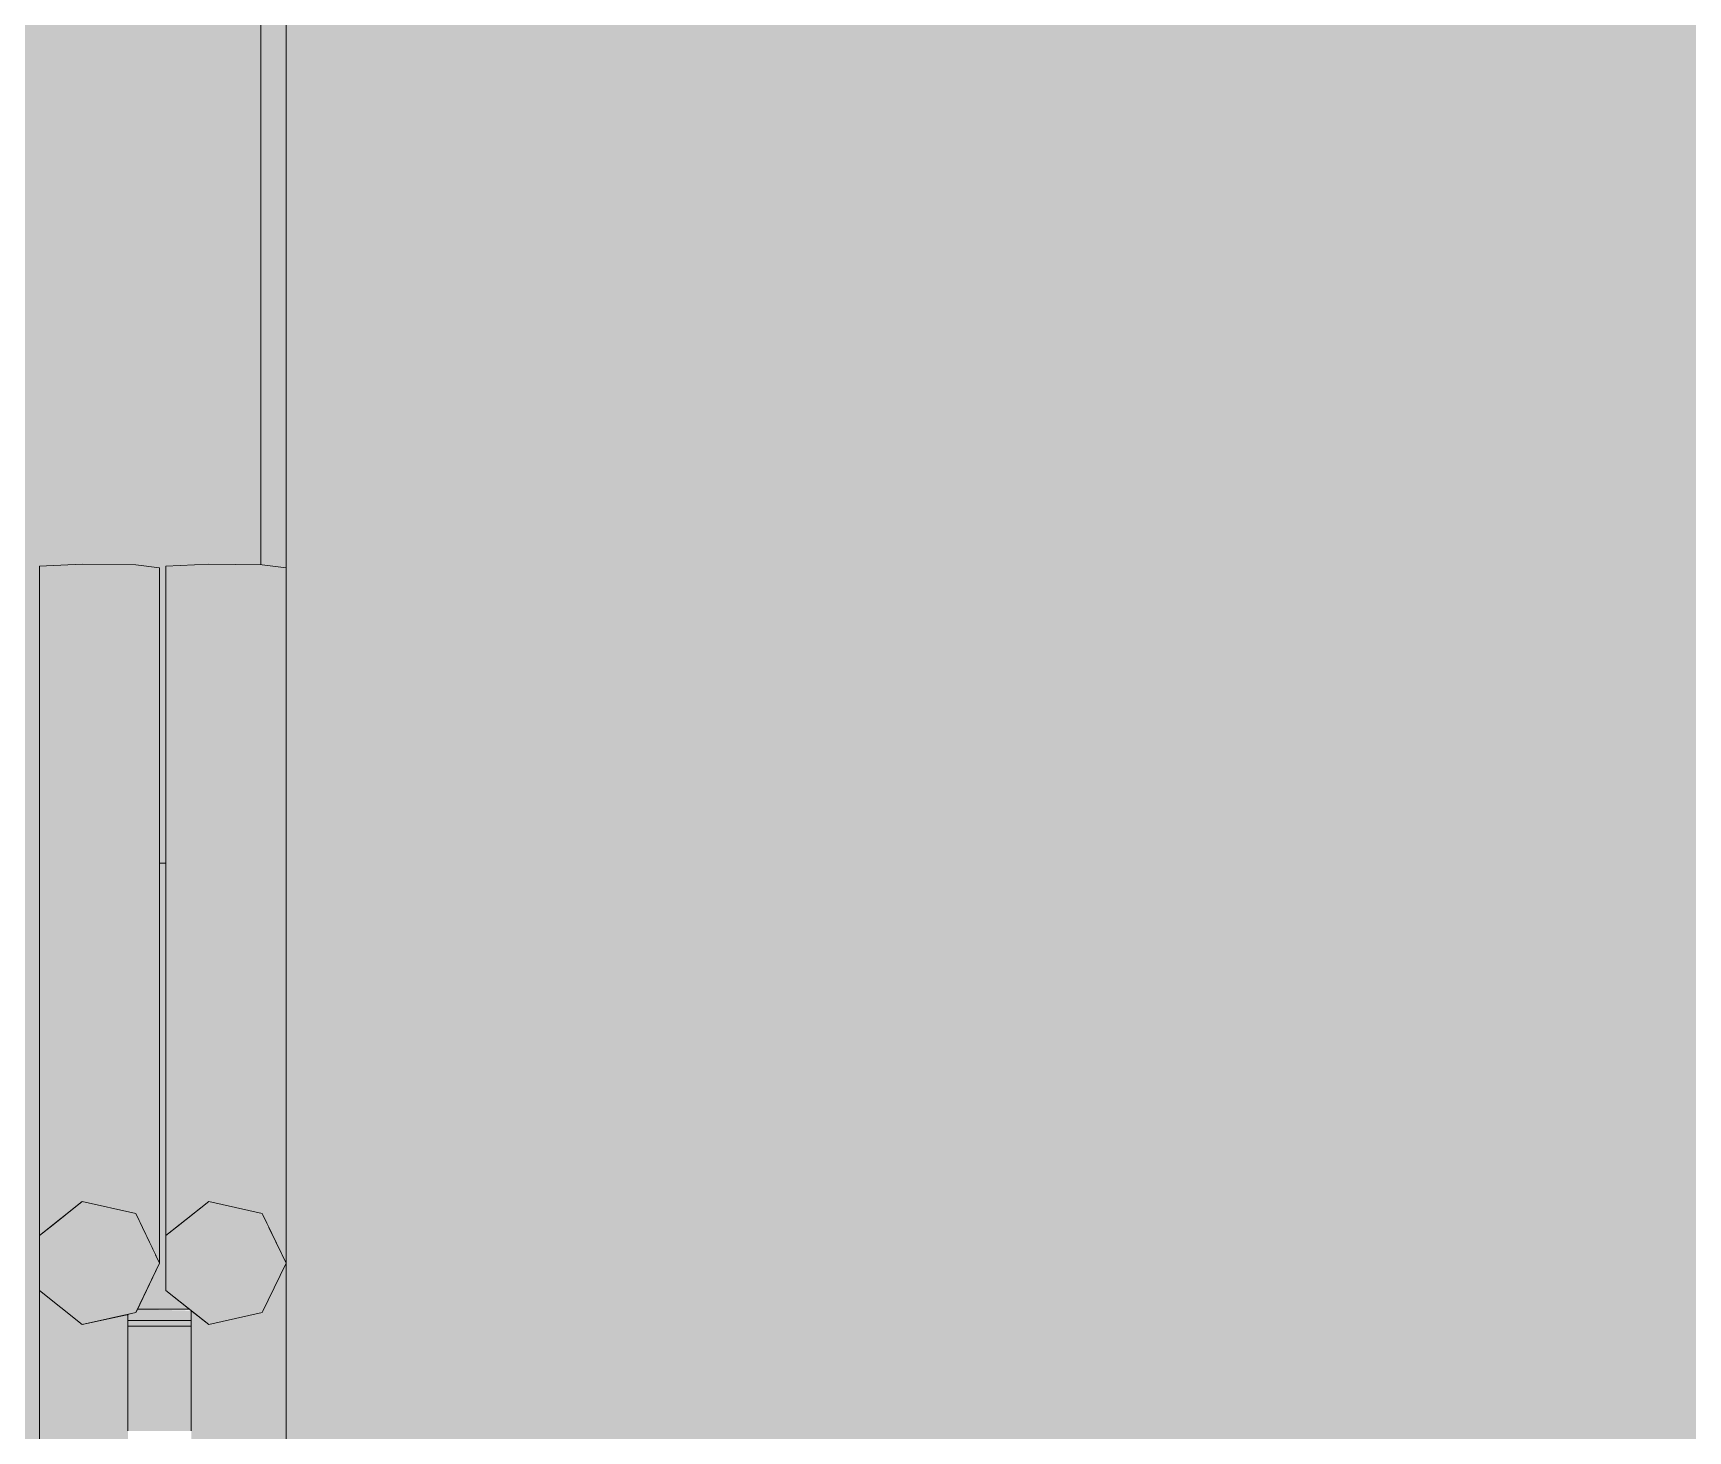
# Model space of a CAD drawing. Header units: centimetres. Extents: x -4381 to 5639, y -3920 to 4826.
# Drawn here: x 86.0669 to 86.4594, y 36.1978 to 36.5295 of the extents above; entities that cross this region are included whole.
import ezdxf
from ezdxf.xclip import XClip

# ---------------------------------------------------------------- set-up
doc = ezdxf.new("R2010")
doc.units = ezdxf.units.CM
doc.header["$MEASUREMENT"] = 0
doc.header["$XCLIPFRAME"] = 0
doc.set_wipeout_variables(frame=1)
doc.linetypes.add('Wipeout_Contour', pattern=[100, 0, -100])
for name, color, linetype in [('01- MOBILIER', 7, 'Continuous'), ('Drawing & Figure', 7, 'Continuous'), ('Structural - Bearing', 7, 'Continuous')]:
    doc.layers.add(name, color=color, linetype=linetype)
for name, color, linetype, lineweight in [('01- MOBILIER_Pen_No__1', 7, 'Continuous', 5), ('01- MOBILIER_Pen_No__101', 252, 'Continuous', 5), ('01- MOBILIER_Pen_No__2', 8, 'Continuous', 5), ('Structural - Bearing_Pen_No__1', 7, 'Continuous', 5)]:
    doc.layers.add(name, color=color, linetype=linetype, lineweight=lineweight)
for name, color, linetype, lineweight, true_color in [('01- MOBILIER_Pen_No__102', 7, 'Continuous', 5, 0xcccccc), ('01- MOBILIER_Pen_No__112', 7, 'Continuous', 5, 0xd5aaaa), ('01- MOBILIER_Pen_No__178', 7, 'Continuous', 5, 0xbda888), ('01- MOBILIER_Pen_No__180', 7, 'Continuous', 5, 0xe2e3c6), ('01- MOBILIER_Pen_No__186', 7, 'Continuous', 5, 0xe8e8e8), ('Structural - Bearing_Pen_No__102', 7, 'Continuous', 5, 0xcccccc)]:
    doc.layers.add(name, color=color, linetype=linetype, lineweight=lineweight, true_color=true_color)

# ---------------------------------------------------------------- blocks, each defined once
blk = doc.blocks.new('Drawing_7_7', base_point=(-363.09186, 32.20361))
at = {"color": 254, "linetype": 'Wipeout_Contour', "lineweight": 0, "ltscale": 751.168155}
blk.add_wipeout([(84.26688, 38.80361), (84.26688, 35.70361), (84.81688, 35.70361), (84.81688, 38.70361), (87.81688, 38.70361), (87.81688, 35.70361), (87.96688, 35.70361), (87.96688, 38.80361)], dxfattribs=at).dxf.layer = 'Structural - Bearing'
at = {"color": 254, "linetype": 'Wipeout_Contour', "lineweight": 0, "ltscale": 1768.22803}
blk.add_wipeout([(84.91688, 35.80361), (86.06688, 35.80361), (86.06688, 35.9169), (86.06726, 35.92023), (86.06837, 35.9234), (86.06837, 36.40298), (86.07854, 36.40343), (86.09123, 36.40327), (86.09688, 36.40261), (86.09688, 36.33253), (86.09837, 36.33253), (86.09837, 36.40298), (86.10854, 36.40343), (86.12123, 36.40327), (86.12688, 36.40261), (86.12688, 36.55361), (86.29188, 36.55361), (86.29188, 38.60361), (84.91688, 38.60361)], dxfattribs=at).dxf.layer = 'Structural - Bearing'
at = {"color": 254, "linetype": 'Wipeout_Contour', "lineweight": 0, "ltscale": 2166.836388}
blk.add_wipeout([(87.71688, 38.60361), (86.34188, 38.60361), (86.34188, 36.55361), (86.80688, 36.55361), (86.80688, 36.10779), (86.7771, 36.10779), (86.77658, 36.10588), (86.80688, 36.10588), (86.80688, 36.10467), (86.80688, 36.00261), (86.80837, 36.00261), (86.80837, 36.40298), (86.81854, 36.40343), (86.83123, 36.40327), (86.83688, 36.40261), (86.83688, 36.33253), (86.83837, 36.33253), (86.83837, 36.40298), (86.84854, 36.40343), (86.86123, 36.40327), (86.86688, 36.40261), (86.86688, 35.80361), (87.71688, 35.80361)], dxfattribs=at).dxf.layer = 'Structural - Bearing'
at = {"layer": 'Structural - Bearing_Pen_No__102', "linetype": 'Continuous', "ltscale": 10}
blk.add_hatch(color=256, dxfattribs=at).paths.add_polyline_path([(84.91688, 35.80361), (86.06688, 35.80361), (86.06688, 35.9169), (86.06726, 35.92023), (86.06837, 35.9234), (86.06837, 36.40298), (86.07854, 36.40343), (86.09123, 36.40327), (86.09688, 36.40261), (86.09688, 36.33253), (86.09837, 36.33253), (86.09837, 36.40298), (86.10854, 36.40343), (86.12123, 36.40327), (86.12688, 36.40261), (86.12688, 36.55361), (86.29188, 36.55361), (86.29188, 38.60361), (84.91688, 38.60361)])
at = {"color": 254, "linetype": 'Wipeout_Contour', "lineweight": 0, "ltscale": 375.166815}
blk.add_wipeout([(86.12688, 36.14108), (86.80688, 36.14108), (86.80688, 36.5295), (86.12688, 36.5295)], dxfattribs=at).dxf.layer = '01- MOBILIER'
at = {"color": 254, "linetype": 'Wipeout_Contour', "lineweight": 0, "ltscale": 746.987783}
blk.add_wipeout([(86.09688, 36.23761), (86.09159, 36.22663), (86.10397, 36.22663), (86.09837, 36.2311), (86.09837, 36.26849), (86.09837, 36.27873), (86.09837, 36.33253), (86.09688, 36.33253)], dxfattribs=at).dxf.layer = '01- MOBILIER'
at = {"color": 254, "linetype": 'Wipeout_Contour', "lineweight": 0, "ltscale": 373.631844}
blk.add_wipeout([(86.10438, 36.22398), (86.08938, 36.22398), (86.08938, 36.22261), (86.10438, 36.22261)], dxfattribs=at).dxf.layer = '01- MOBILIER'
at = {"layer": '01- MOBILIER_Pen_No__102', "linetype": 'Continuous', "ltscale": 10}
for points in [[(86.12688, 36.5295), (86.80688, 36.5295), (86.80688, 36.53444), (86.12688, 36.53444)], [(86.12688, 36.14108), (86.80688, 36.14108), (86.80688, 36.5295), (86.12688, 36.5295)]]:
    blk.add_hatch(color=256, dxfattribs=at).paths.add_polyline_path(points)
at = {"layer": '01- MOBILIER_Pen_No__180', "linetype": 'Continuous', "ltscale": 10}
for points in [[(86.09688, 36.23761), (86.09159, 36.22663), (86.10397, 36.22663), (86.09837, 36.2311), (86.09837, 36.26849), (86.09837, 36.27873), (86.09837, 36.33253), (86.09688, 36.33253)], [(86.10438, 36.22398), (86.08938, 36.22398), (86.08938, 36.22261), (86.10438, 36.22261)]]:
    blk.add_hatch(color=256, dxfattribs=at).paths.add_polyline_path(points)
at = {"layer": '01- MOBILIER_Pen_No__1', "linetype": 'Continuous', "ltscale": 10}
blk.add_line((86.12688, 36.5295), (86.12688, 36.53444), dxfattribs=at)
at = {"color": 254, "linetype": 'Wipeout_Contour', "lineweight": 0, "ltscale": 373.547678}
blk.add_wipeout([(86.12688, 36.23761), (86.12123, 36.22588), (86.12123, 36.00261), (86.12688, 36.00261)], dxfattribs=at).dxf.layer = '01- MOBILIER'
at = {"color": 254, "linetype": 'Wipeout_Contour', "lineweight": 0, "ltscale": 467.33731}
blk.add_wipeout([(86.08938, 36.22546), (86.08938, 36.22398), (86.10438, 36.22398), (86.10438, 36.22631), (86.09159, 36.22663)], dxfattribs=at).dxf.layer = '01- MOBILIER'
at = {"layer": '01- MOBILIER_Pen_No__180', "linetype": 'Continuous', "ltscale": 10}
blk.add_hatch(color=256, dxfattribs=at).paths.add_polyline_path([(86.12688, 36.23761), (86.12123, 36.22588), (86.12123, 36.00261), (86.12688, 36.00261)])
at = {"layer": '01- MOBILIER_Pen_No__186', "linetype": 'Continuous', "ltscale": 10}
blk.add_hatch(color=256, dxfattribs=at).paths.add_polyline_path([(86.08938, 36.22546), (86.08938, 36.22398), (86.10438, 36.22398), (86.10438, 36.22631), (86.09159, 36.22663)])
at = {"color": 254, "linetype": 'Wipeout_Contour', "lineweight": 0, "ltscale": 373.767432}
blk.add_wipeout([(86.12688, 36.23761), (86.12688, 36.24175), (86.12123, 36.25325), (86.12123, 36.24934)], dxfattribs=at).dxf.layer = '01- MOBILIER'
at = {"color": 254, "linetype": 'Wipeout_Contour', "lineweight": 0, "ltscale": 373.522554}
blk.add_wipeout([(86.12123, 36.22588), (86.10854, 36.22299), (86.10854, 36.00261), (86.12123, 36.00261)], dxfattribs=at).dxf.layer = '01- MOBILIER'
at = {"color": 254, "linetype": 'Wipeout_Contour', "lineweight": 0, "ltscale": 373.611433}
blk.add_wipeout([(86.10438, 36.19777), (86.10438, 36.22261), (86.08938, 36.22261), (86.08938, 36.19777)], dxfattribs=at).dxf.layer = '01- MOBILIER'
at = {"layer": '01- MOBILIER_Pen_No__180', "linetype": 'Continuous', "ltscale": 10}
for points in [[(86.12123, 36.22588), (86.10854, 36.22299), (86.10854, 36.00261), (86.12123, 36.00261)], [(86.10438, 36.19777), (86.10438, 36.22261), (86.08938, 36.22261), (86.08938, 36.19777)]]:
    blk.add_hatch(color=256, dxfattribs=at).paths.add_polyline_path(points)
at = {"layer": '01- MOBILIER_Pen_No__186', "linetype": 'Continuous', "ltscale": 10}
blk.add_hatch(color=256, dxfattribs=at).paths.add_polyline_path([(86.12688, 36.23761), (86.12688, 36.24175), (86.12123, 36.25325), (86.12123, 36.24934)])
at = {"color": 254, "linetype": 'Wipeout_Contour', "lineweight": 0, "ltscale": 373.743226}
blk.add_wipeout([(86.12123, 36.24934), (86.12123, 36.25325), (86.10854, 36.2561), (86.10854, 36.25224)], dxfattribs=at).dxf.layer = '01- MOBILIER'
at = {"color": 254, "linetype": 'Wipeout_Contour', "lineweight": 0, "ltscale": 373.514303}
blk.add_wipeout([(86.08938, 36.22546), (86.07854, 36.22299), (86.07854, 36.14872), (86.08938, 36.14872)], dxfattribs=at).dxf.layer = '01- MOBILIER'
at = {"color": 254, "linetype": 'Wipeout_Contour', "lineweight": 0, "ltscale": 561.61779}
blk.add_wipeout([(86.10438, 36.22261), (86.10438, 36.00261), (86.10854, 36.00261), (86.10854, 36.22299), (86.10438, 36.22631), (86.10438, 36.22398)], dxfattribs=at).dxf.layer = '01- MOBILIER'
at = {"layer": '01- MOBILIER_Pen_No__180', "linetype": 'Continuous', "ltscale": 10}
blk.add_hatch(color=256, dxfattribs=at).paths.add_polyline_path([(86.08938, 36.22546), (86.07854, 36.22299), (86.07854, 36.14872), (86.08938, 36.14872)])
at = {"layer": '01- MOBILIER_Pen_No__186', "linetype": 'Continuous', "ltscale": 10}
blk.add_hatch(color=256, dxfattribs=at).paths.add_polyline_path([(86.12123, 36.24934), (86.12123, 36.25325), (86.10854, 36.2561), (86.10854, 36.25224)])
at = {"layer": '01- MOBILIER_Pen_No__2', "linetype": 'Continuous', "ltscale": 10}
blk.add_hatch(color=256, dxfattribs=at).paths.add_polyline_path([(86.10438, 36.22261), (86.10438, 36.00261), (86.10854, 36.00261), (86.10854, 36.22299), (86.10438, 36.22631), (86.10438, 36.22398)])
at = {"color": 254, "linetype": 'Wipeout_Contour', "lineweight": 0, "ltscale": 373.789439}
blk.add_wipeout([(86.12688, 36.24175), (86.12688, 36.25395), (86.12123, 36.26458), (86.12123, 36.25325)], dxfattribs=at).dxf.layer = '01- MOBILIER'
at = {"color": 254, "linetype": 'Wipeout_Contour', "lineweight": 0, "ltscale": 373.703314}
blk.add_wipeout([(86.10854, 36.25224), (86.10854, 36.2561), (86.09837, 36.24813), (86.09837, 36.24412)], dxfattribs=at).dxf.layer = '01- MOBILIER'
at = {"color": 254, "linetype": 'Wipeout_Contour', "lineweight": 0, "ltscale": 373.66555}
blk.add_wipeout([(86.09837, 36.2311), (86.10854, 36.22299), (86.10854, 36.2274), (86.09837, 36.23536)], dxfattribs=at).dxf.layer = '01- MOBILIER'
at = {"color": 254, "linetype": 'Wipeout_Contour', "lineweight": 0, "ltscale": 1024.722045}
blk.add_wipeout([(86.06837, 36.2311), (86.06837, 35.99412), (86.07854, 36.00224), (86.07438, 36.00261), (86.07438, 36.07751), (86.07854, 36.07751), (86.07854, 36.08041), (86.07438, 36.08041), (86.07438, 36.14872), (86.07854, 36.14872), (86.07854, 36.22299)], dxfattribs=at).dxf.layer = '01- MOBILIER'
at = {"layer": '01- MOBILIER', "linetype": 'Continuous', "lineweight": 0, "ltscale": 10, "true_color": 0xffffff}
blk.add_hatch(color=7, dxfattribs=at).paths.add_polyline_path([(86.09837, 36.2311), (86.10854, 36.22299), (86.10854, 36.2274), (86.09837, 36.23536)])
at = {"layer": '01- MOBILIER_Pen_No__178', "linetype": 'Continuous', "ltscale": 10}
blk.add_hatch(color=256, dxfattribs=at).paths.add_polyline_path([(86.10854, 36.25224), (86.10854, 36.2561), (86.09837, 36.24813), (86.09837, 36.24412)])
at = {"layer": '01- MOBILIER_Pen_No__186', "linetype": 'Continuous', "ltscale": 10}
blk.add_hatch(color=256, dxfattribs=at).paths.add_polyline_path([(86.12688, 36.24175), (86.12688, 36.25395), (86.12123, 36.26458), (86.12123, 36.25325)])
at = {"layer": '01- MOBILIER_Pen_No__2', "linetype": 'Continuous', "ltscale": 10}
blk.add_hatch(color=256, dxfattribs=at).paths.add_polyline_path([(86.06837, 36.2311), (86.06837, 35.99412), (86.07854, 36.00224), (86.07438, 36.00261), (86.07438, 36.07751), (86.07854, 36.07751), (86.07854, 36.08041), (86.07438, 36.08041), (86.07438, 36.14872), (86.07854, 36.14872), (86.07854, 36.22299)])
at = {"layer": '01- MOBILIER_Pen_No__1', "linetype": 'Continuous', "ltscale": 10}
for p, q in [((86.10438, 36.22261), (86.10438, 36.22398)), ((86.10438, 36.19777), (86.10438, 36.22261))]:
    blk.add_line(p, q, dxfattribs=at)
at = {"color": 254, "linetype": 'Wipeout_Contour', "lineweight": 0, "ltscale": 373.759429}
blk.add_wipeout([(86.12123, 36.25325), (86.12123, 36.26458), (86.10854, 36.26721), (86.10854, 36.2561)], dxfattribs=at).dxf.layer = '01- MOBILIER'
at = {"color": 254, "linetype": 'Wipeout_Contour', "lineweight": 0, "ltscale": 373.554947}
blk.add_wipeout([(86.06837, 36.2311), (86.07854, 36.22299), (86.07854, 36.2274), (86.06837, 36.23536)], dxfattribs=at).dxf.layer = '01- MOBILIER'
at = {"color": 254, "linetype": 'Wipeout_Contour', "lineweight": 0, "ltscale": 373.705691}
blk.add_wipeout([(86.10854, 36.22299), (86.12123, 36.22588), (86.12123, 36.23024), (86.10854, 36.2274)], dxfattribs=at).dxf.layer = '01- MOBILIER'
at = {"layer": '01- MOBILIER', "linetype": 'Continuous', "lineweight": 0, "ltscale": 10, "true_color": 0xffffff}
for points in [[(86.12123, 36.25325), (86.12123, 36.26458), (86.10854, 36.26721), (86.10854, 36.2561)], [(86.06837, 36.2311), (86.07854, 36.22299), (86.07854, 36.2274), (86.06837, 36.23536)]]:
    blk.add_hatch(color=7, dxfattribs=at).paths.add_polyline_path(points)
at = {"layer": '01- MOBILIER_Pen_No__180', "linetype": 'Continuous', "ltscale": 10}
blk.add_hatch(color=256, dxfattribs=at).paths.add_polyline_path([(86.10854, 36.22299), (86.12123, 36.22588), (86.12123, 36.23024), (86.10854, 36.2274)])
at = {"color": 254, "linetype": 'Wipeout_Contour', "lineweight": 0, "ltscale": 373.818076}
blk.add_wipeout([(86.12688, 36.25395), (86.12688, 36.27361), (86.12123, 36.28284), (86.12123, 36.26458)], dxfattribs=at).dxf.layer = '01- MOBILIER'
at = {"color": 254, "linetype": 'Wipeout_Contour', "lineweight": 0, "ltscale": 373.721301}
blk.add_wipeout([(86.10854, 36.2561), (86.10854, 36.26721), (86.09837, 36.25985), (86.09837, 36.24813)], dxfattribs=at).dxf.layer = '01- MOBILIER'
at = {"color": 254, "linetype": 'Wipeout_Contour', "lineweight": 0, "ltscale": 373.975534}
blk.add_wipeout([(86.12123, 36.23024), (86.12123, 36.22588), (86.12688, 36.23761), (86.12588, 36.2397)], dxfattribs=at).dxf.layer = '01- MOBILIER'
at = {"color": 254, "linetype": 'Wipeout_Contour', "lineweight": 0, "ltscale": 373.595086}
blk.add_wipeout([(86.07854, 36.22299), (86.09123, 36.22588), (86.09123, 36.23024), (86.07854, 36.2274)], dxfattribs=at).dxf.layer = '01- MOBILIER'
at = {"layer": '01- MOBILIER_Pen_No__101', "linetype": 'Continuous', "ltscale": 10}
blk.add_hatch(color=256, dxfattribs=at).paths.add_polyline_path([(86.12123, 36.23024), (86.12123, 36.22588), (86.12688, 36.23761), (86.12588, 36.2397)])
at = {"layer": '01- MOBILIER_Pen_No__112', "linetype": 'Continuous', "ltscale": 10}
blk.add_hatch(color=256, dxfattribs=at).paths.add_polyline_path([(86.10854, 36.2561), (86.10854, 36.26721), (86.09837, 36.25985), (86.09837, 36.24813)])
at = {"layer": '01- MOBILIER_Pen_No__180', "linetype": 'Continuous', "ltscale": 10}
blk.add_hatch(color=256, dxfattribs=at).paths.add_polyline_path([(86.07854, 36.22299), (86.09123, 36.22588), (86.09123, 36.23024), (86.07854, 36.2274)])
at = {"layer": '01- MOBILIER_Pen_No__186', "linetype": 'Continuous', "ltscale": 10}
blk.add_hatch(color=256, dxfattribs=at).paths.add_polyline_path([(86.12688, 36.25395), (86.12688, 36.27361), (86.12123, 36.28284), (86.12123, 36.26458)])
at = {"layer": '01- MOBILIER_Pen_No__1', "linetype": 'Continuous', "ltscale": 10}
for p, q in [((86.08938, 36.19777), (86.08938, 36.22261)), ((86.08938, 36.22261), (86.10438, 36.22261))]:
    blk.add_line(p, q, dxfattribs=at)
at = {"color": 254, "linetype": 'Wipeout_Contour', "lineweight": 0, "ltscale": 373.783485}
blk.add_wipeout([(86.12123, 36.26458), (86.12123, 36.28284), (86.10854, 36.28512), (86.10854, 36.26721)], dxfattribs=at).dxf.layer = '01- MOBILIER'
at = {"color": 254, "linetype": 'Wipeout_Contour', "lineweight": 0, "ltscale": 467.522683}
blk.add_wipeout([(86.09837, 36.24412), (86.09837, 36.23536), (86.10854, 36.2274), (86.10854, 36.24069), (86.10095, 36.24618)], dxfattribs=at).dxf.layer = '01- MOBILIER'
at = {"layer": '01- MOBILIER', "linetype": 'Continuous', "lineweight": 0, "ltscale": 10, "true_color": 0xffffff}
for points in [[(86.12123, 36.26458), (86.12123, 36.28284), (86.10854, 36.28512), (86.10854, 36.26721)], [(86.09837, 36.24412), (86.09837, 36.23536), (86.10854, 36.2274), (86.10854, 36.24069), (86.10095, 36.24618)]]:
    blk.add_hatch(color=7, dxfattribs=at).paths.add_polyline_path(points)
at = {"layer": '01- MOBILIER_Pen_No__1', "linetype": 'Continuous', "ltscale": 10}
blk.add_line((86.10438, 36.22398), (86.10438, 36.22631), dxfattribs=at)
at = {"color": 254, "linetype": 'Wipeout_Contour', "lineweight": 0, "ltscale": 373.855832}
blk.add_wipeout([(86.12688, 36.27361), (86.12688, 36.29974), (86.12123, 36.30709), (86.12123, 36.28284)], dxfattribs=at).dxf.layer = '01- MOBILIER'
at = {"color": 254, "linetype": 'Wipeout_Contour', "lineweight": 0, "ltscale": 373.746965}
blk.add_wipeout([(86.10854, 36.26721), (86.10854, 36.28512), (86.09837, 36.27873), (86.09837, 36.25985)], dxfattribs=at).dxf.layer = '01- MOBILIER'
at = {"color": 254, "linetype": 'Wipeout_Contour', "lineweight": 0, "ltscale": 373.656832}
blk.add_wipeout([(86.09688, 36.23761), (86.09688, 36.24175), (86.09123, 36.25325), (86.09123, 36.24934)], dxfattribs=at).dxf.layer = '01- MOBILIER'
at = {"color": 254, "linetype": 'Wipeout_Contour', "lineweight": 0, "ltscale": 373.721626}
blk.add_wipeout([(86.10854, 36.2274), (86.12123, 36.23024), (86.12123, 36.24332), (86.10854, 36.24069)], dxfattribs=at).dxf.layer = '01- MOBILIER'
at = {"layer": '01- MOBILIER_Pen_No__112', "linetype": 'Continuous', "ltscale": 10}
blk.add_hatch(color=256, dxfattribs=at).paths.add_polyline_path([(86.10854, 36.26721), (86.10854, 36.28512), (86.09837, 36.27873), (86.09837, 36.25985)])
at = {"layer": '01- MOBILIER_Pen_No__186', "linetype": 'Continuous', "ltscale": 10}
for points in [[(86.12688, 36.27361), (86.12688, 36.29974), (86.12123, 36.30709), (86.12123, 36.28284)], [(86.09688, 36.23761), (86.09688, 36.24175), (86.09123, 36.25325), (86.09123, 36.24934)], [(86.10854, 36.2274), (86.12123, 36.23024), (86.12123, 36.24332), (86.10854, 36.24069)]]:
    blk.add_hatch(color=256, dxfattribs=at).paths.add_polyline_path(points)
at = {"layer": '01- MOBILIER_Pen_No__1', "linetype": 'Continuous', "ltscale": 10}
blk.add_line((86.10854, 36.22299), (86.12123, 36.22588), dxfattribs=at)
at = {"color": 254, "linetype": 'Wipeout_Contour', "lineweight": 0, "ltscale": 373.816923}
blk.add_wipeout([(86.12123, 36.28284), (86.12123, 36.30709), (86.10854, 36.30891), (86.10854, 36.28512)], dxfattribs=at).dxf.layer = '01- MOBILIER'
at = {"color": 254, "linetype": 'Wipeout_Contour', "lineweight": 0, "ltscale": 373.632631}
blk.add_wipeout([(86.09123, 36.24934), (86.09123, 36.25325), (86.07854, 36.2561), (86.07854, 36.25224)], dxfattribs=at).dxf.layer = '01- MOBILIER'
at = {"color": 254, "linetype": 'Wipeout_Contour', "lineweight": 0, "ltscale": 279.804565}
blk.add_wipeout([(86.10095, 36.24618), (86.10854, 36.24069), (86.10854, 36.25224)], dxfattribs=at).dxf.layer = '01- MOBILIER'
at = {"color": 254, "linetype": 'Wipeout_Contour', "lineweight": 0, "ltscale": 374.531514}
blk.add_wipeout([(86.12123, 36.24332), (86.12123, 36.23024), (86.12588, 36.2397), (86.12276, 36.24618)], dxfattribs=at).dxf.layer = '01- MOBILIER'
at = {"color": 254, "linetype": 'Wipeout_Contour', "lineweight": 0, "ltscale": 373.86494}
blk.add_wipeout([(86.09123, 36.23024), (86.09123, 36.22588), (86.09688, 36.23761), (86.09588, 36.2397)], dxfattribs=at).dxf.layer = '01- MOBILIER'
at = {"layer": '01- MOBILIER', "linetype": 'Continuous', "lineweight": 0, "ltscale": 10, "true_color": 0xffffff}
for points in [[(86.12123, 36.28284), (86.12123, 36.30709), (86.10854, 36.30891), (86.10854, 36.28512)], [(86.10095, 36.24618), (86.10854, 36.24069), (86.10854, 36.25224)]]:
    blk.add_hatch(color=7, dxfattribs=at).paths.add_polyline_path(points)
at = {"layer": '01- MOBILIER_Pen_No__101', "linetype": 'Continuous', "ltscale": 10}
blk.add_hatch(color=256, dxfattribs=at).paths.add_polyline_path([(86.09123, 36.23024), (86.09123, 36.22588), (86.09688, 36.23761), (86.09588, 36.2397)])
at = {"layer": '01- MOBILIER_Pen_No__186', "linetype": 'Continuous', "ltscale": 10}
blk.add_hatch(color=256, dxfattribs=at).paths.add_polyline_path([(86.09123, 36.24934), (86.09123, 36.25325), (86.07854, 36.2561), (86.07854, 36.25224)])
at = {"layer": '01- MOBILIER_Pen_No__2', "linetype": 'Continuous', "ltscale": 10}
blk.add_hatch(color=256, dxfattribs=at).paths.add_polyline_path([(86.12123, 36.24332), (86.12123, 36.23024), (86.12588, 36.2397), (86.12276, 36.24618)])
at = {"layer": '01- MOBILIER_Pen_No__1', "linetype": 'Continuous', "ltscale": 10}
for p, q in [((86.12688, 36.24175), (86.12688, 36.25088)), ((86.12688, 36.23761), (86.12688, 36.24175)), ((86.12123, 36.22588), (86.12688, 36.23761)), ((86.12688, 36.14108), (86.12688, 36.23761)), ((86.09837, 36.2311), (86.10854, 36.22299)), ((86.08938, 36.22261), (86.08938, 36.22398)), ((86.08938, 36.22398), (86.10438, 36.22398))]:
    blk.add_line(p, q, dxfattribs=at)
at = {"color": 254, "linetype": 'Wipeout_Contour', "lineweight": 0, "ltscale": 373.901727}
blk.add_wipeout([(86.12688, 36.29974), (86.12688, 36.33102), (86.12123, 36.33614), (86.12123, 36.30709)], dxfattribs=at).dxf.layer = '01- MOBILIER'
at = {"color": 254, "linetype": 'Wipeout_Contour', "lineweight": 0, "ltscale": 373.781983}
blk.add_wipeout([(86.10854, 36.28512), (86.10854, 36.30891), (86.09837, 36.30382), (86.09837, 36.27873)], dxfattribs=at).dxf.layer = '01- MOBILIER'
at = {"color": 254, "linetype": 'Wipeout_Contour', "lineweight": 0, "ltscale": 373.678846}
blk.add_wipeout([(86.09688, 36.24175), (86.09688, 36.25395), (86.09123, 36.26458), (86.09123, 36.25325)], dxfattribs=at).dxf.layer = '01- MOBILIER'
at = {"color": 254, "linetype": 'Wipeout_Contour', "lineweight": 0, "ltscale": 373.592723}
blk.add_wipeout([(86.07854, 36.25224), (86.07854, 36.2561), (86.06837, 36.24813), (86.06837, 36.24412)], dxfattribs=at).dxf.layer = '01- MOBILIER'
at = {"color": 254, "linetype": 'Wipeout_Contour', "lineweight": 0, "ltscale": 373.723275}
blk.add_wipeout([(86.10854, 36.24069), (86.12123, 36.24332), (86.12123, 36.24934), (86.10854, 36.25224)], dxfattribs=at).dxf.layer = '01- MOBILIER'
at = {"layer": '01- MOBILIER_Pen_No__112', "linetype": 'Continuous', "ltscale": 10}
blk.add_hatch(color=256, dxfattribs=at).paths.add_polyline_path([(86.10854, 36.28512), (86.10854, 36.30891), (86.09837, 36.30382), (86.09837, 36.27873)])
at = {"layer": '01- MOBILIER_Pen_No__178', "linetype": 'Continuous', "ltscale": 10}
blk.add_hatch(color=256, dxfattribs=at).paths.add_polyline_path([(86.07854, 36.25224), (86.07854, 36.2561), (86.06837, 36.24813), (86.06837, 36.24412)])
at = {"layer": '01- MOBILIER_Pen_No__186', "linetype": 'Continuous', "ltscale": 10}
for points in [[(86.12688, 36.29974), (86.12688, 36.33102), (86.12123, 36.33614), (86.12123, 36.30709)], [(86.09688, 36.24175), (86.09688, 36.25395), (86.09123, 36.26458), (86.09123, 36.25325)], [(86.10854, 36.24069), (86.12123, 36.24332), (86.12123, 36.24934), (86.10854, 36.25224)]]:
    blk.add_hatch(color=256, dxfattribs=at).paths.add_polyline_path(points)
at = {"layer": '01- MOBILIER_Pen_No__1', "linetype": 'Continuous', "ltscale": 10}
for q in [(86.09837, 36.24813), (86.09837, 36.2311)]:
    blk.add_line((86.09837, 36.24412), q, dxfattribs=at)
at = {"color": 254, "linetype": 'Wipeout_Contour', "lineweight": 0, "ltscale": 373.858466}
blk.add_wipeout([(86.12123, 36.30709), (86.12123, 36.33614), (86.10854, 36.33741), (86.10854, 36.30891)], dxfattribs=at).dxf.layer = '01- MOBILIER'
at = {"color": 254, "linetype": 'Wipeout_Contour', "lineweight": 0, "ltscale": 373.648839}
blk.add_wipeout([(86.09123, 36.25325), (86.09123, 36.26458), (86.07854, 36.26721), (86.07854, 36.2561)], dxfattribs=at).dxf.layer = '01- MOBILIER'
at = {"color": 254, "linetype": 'Wipeout_Contour', "lineweight": 0, "ltscale": 280.769552}
blk.add_wipeout([(86.12123, 36.24332), (86.12276, 36.24618), (86.12123, 36.24934)], dxfattribs=at).dxf.layer = '01- MOBILIER'
at = {"layer": '01- MOBILIER', "linetype": 'Continuous', "lineweight": 0, "ltscale": 10, "true_color": 0xffffff}
blk.add_hatch(color=7, dxfattribs=at).paths.add_polyline_path([(86.09123, 36.25325), (86.09123, 36.26458), (86.07854, 36.26721), (86.07854, 36.2561)])
at = {"layer": '01- MOBILIER_Pen_No__186', "linetype": 'Continuous', "ltscale": 10}
blk.add_hatch(color=256, dxfattribs=at).paths.add_polyline_path([(86.12123, 36.30709), (86.12123, 36.33614), (86.10854, 36.33741), (86.10854, 36.30891)])
at = {"layer": '01- MOBILIER_Pen_No__2', "linetype": 'Continuous', "ltscale": 10}
blk.add_hatch(color=256, dxfattribs=at).paths.add_polyline_path([(86.12123, 36.24332), (86.12276, 36.24618), (86.12123, 36.24934)])
at = {"layer": '01- MOBILIER_Pen_No__1', "linetype": 'Continuous', "ltscale": 10}
for p, q in [((86.12123, 36.24934), (86.10854, 36.25224)), ((86.12688, 36.23761), (86.12123, 36.24934))]:
    blk.add_line(p, q, dxfattribs=at)
at = {"color": 254, "linetype": 'Wipeout_Contour', "lineweight": 0, "ltscale": 373.954}
blk.add_wipeout([(86.12688, 36.33102), (86.12688, 36.3659), (86.12123, 36.36852), (86.12123, 36.33614)], dxfattribs=at).dxf.layer = '01- MOBILIER'
at = {"color": 254, "linetype": 'Wipeout_Contour', "lineweight": 0, "ltscale": 373.825125}
blk.add_wipeout([(86.10854, 36.30891), (86.10854, 36.33741), (86.09837, 36.33386), (86.09837, 36.30382)], dxfattribs=at).dxf.layer = '01- MOBILIER'
at = {"color": 254, "linetype": 'Wipeout_Contour', "lineweight": 0, "ltscale": 373.707492}
blk.add_wipeout([(86.09688, 36.25395), (86.09688, 36.27361), (86.09123, 36.28284), (86.09123, 36.26458)], dxfattribs=at).dxf.layer = '01- MOBILIER'
at = {"color": 254, "linetype": 'Wipeout_Contour', "lineweight": 0, "ltscale": 373.610715}
blk.add_wipeout([(86.07854, 36.2561), (86.07854, 36.26721), (86.06837, 36.25985), (86.06837, 36.24813)], dxfattribs=at).dxf.layer = '01- MOBILIER'
at = {"layer": '01- MOBILIER_Pen_No__112', "linetype": 'Continuous', "ltscale": 10}
blk.add_hatch(color=256, dxfattribs=at).paths.add_polyline_path([(86.07854, 36.2561), (86.07854, 36.26721), (86.06837, 36.25985), (86.06837, 36.24813)])
at = {"layer": '01- MOBILIER_Pen_No__178', "linetype": 'Continuous', "ltscale": 10}
blk.add_hatch(color=256, dxfattribs=at).paths.add_polyline_path([(86.10854, 36.30891), (86.10854, 36.33741), (86.09837, 36.33386), (86.09837, 36.30382)])
at = {"layer": '01- MOBILIER_Pen_No__186', "linetype": 'Continuous', "ltscale": 10}
for points in [[(86.12688, 36.33102), (86.12688, 36.3659), (86.12123, 36.36852), (86.12123, 36.33614)], [(86.09688, 36.25395), (86.09688, 36.27361), (86.09123, 36.28284), (86.09123, 36.26458)]]:
    blk.add_hatch(color=256, dxfattribs=at).paths.add_polyline_path(points)
at = {"layer": '01- MOBILIER_Pen_No__1', "linetype": 'Continuous', "ltscale": 10}
for p, q in [((86.09837, 36.24813), (86.09837, 36.25985)), ((86.10854, 36.25224), (86.09837, 36.24412))]:
    blk.add_line(p, q, dxfattribs=at)
at = {"color": 254, "linetype": 'Wipeout_Contour', "lineweight": 0, "ltscale": 373.906196}
blk.add_wipeout([(86.12123, 36.33614), (86.12123, 36.36852), (86.10854, 36.36917), (86.10854, 36.33741)], dxfattribs=at).dxf.layer = '01- MOBILIER'
at = {"color": 254, "linetype": 'Wipeout_Contour', "lineweight": 0, "ltscale": 373.672902}
blk.add_wipeout([(86.09123, 36.26458), (86.09123, 36.28284), (86.07854, 36.28512), (86.07854, 36.26721)], dxfattribs=at).dxf.layer = '01- MOBILIER'
at = {"color": 254, "linetype": 'Wipeout_Contour', "lineweight": 0, "ltscale": 467.384481}
blk.add_wipeout([(86.06837, 36.24412), (86.06837, 36.23536), (86.07854, 36.2274), (86.07854, 36.24069), (86.07095, 36.24618)], dxfattribs=at).dxf.layer = '01- MOBILIER'
at = {"layer": '01- MOBILIER', "linetype": 'Continuous', "lineweight": 0, "ltscale": 10, "true_color": 0xffffff}
for points in [[(86.09123, 36.26458), (86.09123, 36.28284), (86.07854, 36.28512), (86.07854, 36.26721)], [(86.06837, 36.24412), (86.06837, 36.23536), (86.07854, 36.2274), (86.07854, 36.24069), (86.07095, 36.24618)]]:
    blk.add_hatch(color=7, dxfattribs=at).paths.add_polyline_path(points)
at = {"layer": '01- MOBILIER_Pen_No__186', "linetype": 'Continuous', "ltscale": 10}
blk.add_hatch(color=256, dxfattribs=at).paths.add_polyline_path([(86.12123, 36.33614), (86.12123, 36.36852), (86.10854, 36.36917), (86.10854, 36.33741)])
at = {"layer": '01- MOBILIER_Pen_No__1', "linetype": 'Continuous', "ltscale": 10}
for p, q in [((86.06837, 36.24412), (86.06837, 36.24813)), ((86.06837, 36.24412), (86.06837, 36.2311)), ((86.06837, 35.99412), (86.06837, 36.2311))]:
    blk.add_line(p, q, dxfattribs=at)
at = {"color": 254, "linetype": 'Wipeout_Contour', "lineweight": 0, "ltscale": 374.003258}
blk.add_wipeout([(86.12688, 36.3659), (86.12688, 36.40261), (86.12123, 36.40327), (86.12123, 36.36852)], dxfattribs=at).dxf.layer = '01- MOBILIER'
at = {"color": 254, "linetype": 'Wipeout_Contour', "lineweight": 0, "ltscale": 373.874517}
blk.add_wipeout([(86.10854, 36.33741), (86.10854, 36.36917), (86.09837, 36.36735), (86.09837, 36.33386)], dxfattribs=at).dxf.layer = '01- MOBILIER'
at = {"color": 254, "linetype": 'Wipeout_Contour', "lineweight": 0, "ltscale": 373.745258}
blk.add_wipeout([(86.09688, 36.27361), (86.09688, 36.29974), (86.09123, 36.30709), (86.09123, 36.28284)], dxfattribs=at).dxf.layer = '01- MOBILIER'
at = {"color": 254, "linetype": 'Wipeout_Contour', "lineweight": 0, "ltscale": 373.636386}
blk.add_wipeout([(86.07854, 36.26721), (86.07854, 36.28512), (86.06837, 36.27873), (86.06837, 36.25985)], dxfattribs=at).dxf.layer = '01- MOBILIER'
at = {"color": 254, "linetype": 'Wipeout_Contour', "lineweight": 0, "ltscale": 373.611025}
blk.add_wipeout([(86.07854, 36.2274), (86.09123, 36.23024), (86.09123, 36.24332), (86.07854, 36.24069)], dxfattribs=at).dxf.layer = '01- MOBILIER'
at = {"layer": '01- MOBILIER_Pen_No__112', "linetype": 'Continuous', "ltscale": 10}
blk.add_hatch(color=256, dxfattribs=at).paths.add_polyline_path([(86.07854, 36.26721), (86.07854, 36.28512), (86.06837, 36.27873), (86.06837, 36.25985)])
at = {"layer": '01- MOBILIER_Pen_No__178', "linetype": 'Continuous', "ltscale": 10}
blk.add_hatch(color=256, dxfattribs=at).paths.add_polyline_path([(86.10854, 36.33741), (86.10854, 36.36917), (86.09837, 36.36735), (86.09837, 36.33386)])
at = {"layer": '01- MOBILIER_Pen_No__186', "linetype": 'Continuous', "ltscale": 10}
for points in [[(86.12688, 36.3659), (86.12688, 36.40261), (86.12123, 36.40327), (86.12123, 36.36852)], [(86.09688, 36.27361), (86.09688, 36.29974), (86.09123, 36.30709), (86.09123, 36.28284)], [(86.07854, 36.2274), (86.09123, 36.23024), (86.09123, 36.24332), (86.07854, 36.24069)]]:
    blk.add_hatch(color=256, dxfattribs=at).paths.add_polyline_path(points)
at = {"layer": '01- MOBILIER_Pen_No__1', "linetype": 'Continuous', "ltscale": 10}
for p, q in [((86.12688, 36.25088), (86.12688, 36.5295)), ((86.09837, 36.25985), (86.09837, 36.27873)), ((86.09688, 36.25395), (86.09688, 36.27361)), ((86.06837, 36.24813), (86.06837, 36.25985)), ((86.06837, 36.2311), (86.07854, 36.22299)), ((86.07854, 36.22299), (86.09123, 36.22588)), ((86.08938, 36.22398), (86.08938, 36.22546)), ((86.09159, 36.22663), (86.10397, 36.22663))]:
    blk.add_line(p, q, dxfattribs=at)
at = {"color": 254, "linetype": 'Wipeout_Contour', "lineweight": 0, "ltscale": 373.956372}
blk.add_wipeout([(86.12123, 36.36852), (86.12123, 36.40327), (86.10854, 36.40343), (86.10854, 36.36917)], dxfattribs=at).dxf.layer = '01- MOBILIER'
at = {"color": 254, "linetype": 'Wipeout_Contour', "lineweight": 0, "ltscale": 373.70635}
blk.add_wipeout([(86.09123, 36.28284), (86.09123, 36.30709), (86.07854, 36.30891), (86.07854, 36.28512)], dxfattribs=at).dxf.layer = '01- MOBILIER'
at = {"color": 254, "linetype": 'Wipeout_Contour', "lineweight": 0, "ltscale": 279.721639}
blk.add_wipeout([(86.07854, 36.25224), (86.07095, 36.24618), (86.07854, 36.24069)], dxfattribs=at).dxf.layer = '01- MOBILIER'
at = {"color": 254, "linetype": 'Wipeout_Contour', "lineweight": 0, "ltscale": 374.420926}
blk.add_wipeout([(86.09123, 36.24332), (86.09123, 36.23024), (86.09588, 36.2397), (86.09276, 36.24618)], dxfattribs=at).dxf.layer = '01- MOBILIER'
at = {"layer": '01- MOBILIER', "linetype": 'Continuous', "lineweight": 0, "ltscale": 10, "true_color": 0xffffff}
for points in [[(86.09123, 36.28284), (86.09123, 36.30709), (86.07854, 36.30891), (86.07854, 36.28512)], [(86.07854, 36.25224), (86.07095, 36.24618), (86.07854, 36.24069)]]:
    blk.add_hatch(color=7, dxfattribs=at).paths.add_polyline_path(points)
at = {"layer": '01- MOBILIER_Pen_No__180', "linetype": 'Continuous', "ltscale": 10}
blk.add_hatch(color=256, dxfattribs=at).paths.add_polyline_path([(86.12123, 36.36852), (86.12123, 36.40327), (86.10854, 36.40343), (86.10854, 36.36917)])
at = {"layer": '01- MOBILIER_Pen_No__2', "linetype": 'Continuous', "ltscale": 10}
blk.add_hatch(color=256, dxfattribs=at).paths.add_polyline_path([(86.09123, 36.24332), (86.09123, 36.23024), (86.09588, 36.2397), (86.09276, 36.24618)])
at = {"layer": '01- MOBILIER_Pen_No__1', "linetype": 'Continuous', "ltscale": 10}
for p, q in [((86.12688, 36.40261), (86.12123, 36.40327)), ((86.09688, 36.24175), (86.09688, 36.25395)), ((86.09688, 36.23761), (86.09688, 36.24175)), ((86.09123, 36.22588), (86.09688, 36.23761))]:
    blk.add_line(p, q, dxfattribs=at)
at = {"layer": 'Structural - Bearing_Pen_No__1', "linetype": 'Continuous', "ltscale": 10}
blk.add_line((86.12093, 38.60361), (86.12093, 36.40327), dxfattribs=at)
at = {"color": 254, "linetype": 'Wipeout_Contour', "lineweight": 0, "ltscale": 373.922951}
blk.add_wipeout([(86.10854, 36.36917), (86.10854, 36.40343), (86.09837, 36.40298), (86.09837, 36.36735)], dxfattribs=at).dxf.layer = '01- MOBILIER'
at = {"color": 254, "linetype": 'Wipeout_Contour', "lineweight": 0, "ltscale": 373.791167}
blk.add_wipeout([(86.09688, 36.29974), (86.09688, 36.33102), (86.09123, 36.33614), (86.09123, 36.30709)], dxfattribs=at).dxf.layer = '01- MOBILIER'
at = {"color": 254, "linetype": 'Wipeout_Contour', "lineweight": 0, "ltscale": 373.671415}
blk.add_wipeout([(86.07854, 36.28512), (86.07854, 36.30891), (86.06837, 36.30382), (86.06837, 36.27873)], dxfattribs=at).dxf.layer = '01- MOBILIER'
at = {"color": 254, "linetype": 'Wipeout_Contour', "lineweight": 0, "ltscale": 373.612674}
blk.add_wipeout([(86.07854, 36.24069), (86.09123, 36.24332), (86.09123, 36.24934), (86.07854, 36.25224)], dxfattribs=at).dxf.layer = '01- MOBILIER'
at = {"layer": '01- MOBILIER_Pen_No__101', "linetype": 'Continuous', "ltscale": 10}
blk.add_hatch(color=256, dxfattribs=at).paths.add_polyline_path([(86.10854, 36.36917), (86.10854, 36.40343), (86.09837, 36.40298), (86.09837, 36.36735)])
at = {"layer": '01- MOBILIER_Pen_No__112', "linetype": 'Continuous', "ltscale": 10}
blk.add_hatch(color=256, dxfattribs=at).paths.add_polyline_path([(86.07854, 36.28512), (86.07854, 36.30891), (86.06837, 36.30382), (86.06837, 36.27873)])
at = {"layer": '01- MOBILIER_Pen_No__186', "linetype": 'Continuous', "ltscale": 10}
for points in [[(86.09688, 36.29974), (86.09688, 36.33102), (86.09123, 36.33614), (86.09123, 36.30709)], [(86.07854, 36.24069), (86.09123, 36.24332), (86.09123, 36.24934), (86.07854, 36.25224)]]:
    blk.add_hatch(color=256, dxfattribs=at).paths.add_polyline_path(points)
at = {"layer": '01- MOBILIER_Pen_No__1', "linetype": 'Continuous', "ltscale": 10}
for p, q in [((86.12123, 36.40327), (86.10854, 36.40343)), ((86.09837, 36.27873), (86.09837, 36.30382)), ((86.09688, 36.27361), (86.09688, 36.29974)), ((86.06837, 36.25985), (86.06837, 36.27873)), ((86.07854, 36.25224), (86.06837, 36.24412))]:
    blk.add_line(p, q, dxfattribs=at)
at = {"color": 254, "linetype": 'Wipeout_Contour', "lineweight": 0, "ltscale": 373.747905}
blk.add_wipeout([(86.09123, 36.30709), (86.09123, 36.33614), (86.07854, 36.33741), (86.07854, 36.30891)], dxfattribs=at).dxf.layer = '01- MOBILIER'
at = {"color": 254, "linetype": 'Wipeout_Contour', "lineweight": 0, "ltscale": 280.686575}
blk.add_wipeout([(86.09123, 36.24332), (86.09276, 36.24618), (86.09123, 36.24934)], dxfattribs=at).dxf.layer = '01- MOBILIER'
at = {"layer": '01- MOBILIER_Pen_No__186', "linetype": 'Continuous', "ltscale": 10}
blk.add_hatch(color=256, dxfattribs=at).paths.add_polyline_path([(86.09123, 36.30709), (86.09123, 36.33614), (86.07854, 36.33741), (86.07854, 36.30891)])
at = {"layer": '01- MOBILIER_Pen_No__2', "linetype": 'Continuous', "ltscale": 10}
blk.add_hatch(color=256, dxfattribs=at).paths.add_polyline_path([(86.09123, 36.24332), (86.09276, 36.24618), (86.09123, 36.24934)])
at = {"layer": '01- MOBILIER_Pen_No__1', "linetype": 'Continuous', "ltscale": 10}
for p, q in [((86.09123, 36.24934), (86.07854, 36.25224)), ((86.09688, 36.23761), (86.09123, 36.24934))]:
    blk.add_line(p, q, dxfattribs=at)
at = {"color": 254, "linetype": 'Wipeout_Contour', "lineweight": 0, "ltscale": 373.843456}
blk.add_wipeout([(86.09688, 36.33102), (86.09688, 36.3659), (86.09123, 36.36852), (86.09123, 36.33614)], dxfattribs=at).dxf.layer = '01- MOBILIER'
at = {"color": 254, "linetype": 'Wipeout_Contour', "lineweight": 0, "ltscale": 373.714569}
blk.add_wipeout([(86.07854, 36.30891), (86.07854, 36.33741), (86.06837, 36.33386), (86.06837, 36.30382)], dxfattribs=at).dxf.layer = '01- MOBILIER'
at = {"layer": '01- MOBILIER_Pen_No__178', "linetype": 'Continuous', "ltscale": 10}
blk.add_hatch(color=256, dxfattribs=at).paths.add_polyline_path([(86.07854, 36.30891), (86.07854, 36.33741), (86.06837, 36.33386), (86.06837, 36.30382)])
at = {"layer": '01- MOBILIER_Pen_No__186', "linetype": 'Continuous', "ltscale": 10}
blk.add_hatch(color=256, dxfattribs=at).paths.add_polyline_path([(86.09688, 36.33102), (86.09688, 36.3659), (86.09123, 36.36852), (86.09123, 36.33614)])
at = {"layer": '01- MOBILIER_Pen_No__1', "linetype": 'Continuous', "ltscale": 10}
for p, q in [((86.09837, 36.30382), (86.09837, 36.33386)), ((86.09688, 36.33253), (86.09837, 36.33253)), ((86.09688, 36.29974), (86.09688, 36.33102)), ((86.06837, 36.27873), (86.06837, 36.30382))]:
    blk.add_line(p, q, dxfattribs=at)
at = {"color": 254, "linetype": 'Wipeout_Contour', "lineweight": 0, "ltscale": 373.795649}
blk.add_wipeout([(86.09123, 36.33614), (86.09123, 36.36852), (86.07854, 36.36917), (86.07854, 36.33741)], dxfattribs=at).dxf.layer = '01- MOBILIER'
at = {"layer": '01- MOBILIER_Pen_No__186', "linetype": 'Continuous', "ltscale": 10}
blk.add_hatch(color=256, dxfattribs=at).paths.add_polyline_path([(86.09123, 36.33614), (86.09123, 36.36852), (86.07854, 36.36917), (86.07854, 36.33741)])
at = {"color": 254, "linetype": 'Wipeout_Contour', "lineweight": 0, "ltscale": 373.892729}
blk.add_wipeout([(86.09688, 36.3659), (86.09688, 36.40261), (86.09123, 36.40327), (86.09123, 36.36852)], dxfattribs=at).dxf.layer = '01- MOBILIER'
at = {"color": 254, "linetype": 'Wipeout_Contour', "lineweight": 0, "ltscale": 373.763976}
blk.add_wipeout([(86.07854, 36.33741), (86.07854, 36.36917), (86.06837, 36.36735), (86.06837, 36.33386)], dxfattribs=at).dxf.layer = '01- MOBILIER'
at = {"layer": '01- MOBILIER_Pen_No__178', "linetype": 'Continuous', "ltscale": 10}
blk.add_hatch(color=256, dxfattribs=at).paths.add_polyline_path([(86.07854, 36.33741), (86.07854, 36.36917), (86.06837, 36.36735), (86.06837, 36.33386)])
at = {"layer": '01- MOBILIER_Pen_No__186', "linetype": 'Continuous', "ltscale": 10}
blk.add_hatch(color=256, dxfattribs=at).paths.add_polyline_path([(86.09688, 36.3659), (86.09688, 36.40261), (86.09123, 36.40327), (86.09123, 36.36852)])
at = {"layer": '01- MOBILIER_Pen_No__1', "linetype": 'Continuous', "ltscale": 10}
for p, q in [((86.09688, 36.3659), (86.09688, 36.40261)), ((86.10854, 36.40343), (86.09837, 36.40298)), ((86.09837, 36.36735), (86.09837, 36.40298)), ((86.09688, 36.33102), (86.09688, 36.3659)), ((86.09837, 36.33386), (86.09837, 36.36735)), ((86.06837, 36.30382), (86.06837, 36.33386))]:
    blk.add_line(p, q, dxfattribs=at)
at = {"color": 254, "linetype": 'Wipeout_Contour', "lineweight": 0, "ltscale": 373.84584}
blk.add_wipeout([(86.09123, 36.36852), (86.09123, 36.40327), (86.07854, 36.40343), (86.07854, 36.36917)], dxfattribs=at).dxf.layer = '01- MOBILIER'
at = {"layer": '01- MOBILIER_Pen_No__180', "linetype": 'Continuous', "ltscale": 10}
blk.add_hatch(color=256, dxfattribs=at).paths.add_polyline_path([(86.09123, 36.36852), (86.09123, 36.40327), (86.07854, 36.40343), (86.07854, 36.36917)])
at = {"layer": '01- MOBILIER_Pen_No__1', "linetype": 'Continuous', "ltscale": 10}
blk.add_line((86.09688, 36.40261), (86.09123, 36.40327), dxfattribs=at)
at = {"color": 254, "linetype": 'Wipeout_Contour', "lineweight": 0, "ltscale": 373.812424}
blk.add_wipeout([(86.07854, 36.36917), (86.07854, 36.40343), (86.06837, 36.40298), (86.06837, 36.36735)], dxfattribs=at).dxf.layer = '01- MOBILIER'
at = {"layer": '01- MOBILIER_Pen_No__101', "linetype": 'Continuous', "ltscale": 10}
blk.add_hatch(color=256, dxfattribs=at).paths.add_polyline_path([(86.07854, 36.36917), (86.07854, 36.40343), (86.06837, 36.40298), (86.06837, 36.36735)])
at = {"layer": '01- MOBILIER_Pen_No__1', "linetype": 'Continuous', "ltscale": 10}
for p, q in [((86.07854, 36.40343), (86.06837, 36.40298)), ((86.06837, 36.36735), (86.06837, 36.40298)), ((86.09123, 36.40327), (86.07854, 36.40343)), ((86.06837, 36.33386), (86.06837, 36.36735))]:
    blk.add_line(p, q, dxfattribs=at)

msp = doc.modelspace()

# ---------------------------------------------------------------- block references
at = {"layer": 'Drawing & Figure', "color": 151, "linetype": 'Continuous', "lineweight": 5, "ltscale": 10, "true_color": 0x80c2ff}
ref = msp.add_blockref('Drawing_7_7', (-363.09186, 32.20361), dxfattribs=at)
XClip(ref).set_block_clipping_path([(51.7463984619, 23.6253966175), (100.4426918859, 45.1170657245)])

doc.saveas('drawing.dxf')
